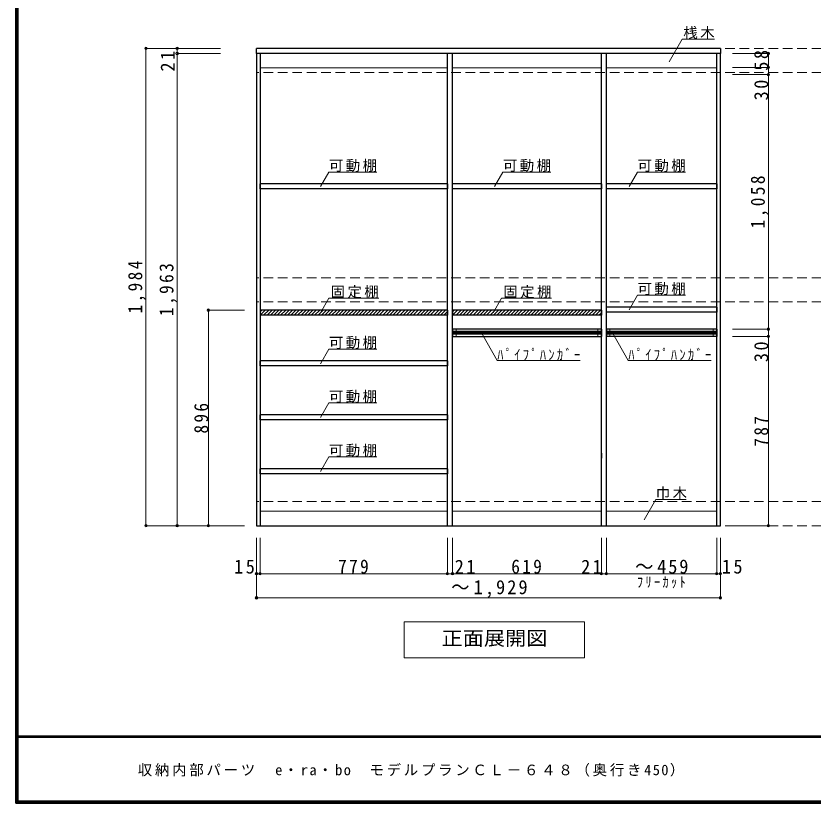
# Model space of a CAD drawing. Units: millimetres at full size, sheet at 1:20. Extents: x -3922 to 3878, y -2932 to 2722.
# Drawn here: x -3922 to -607, y -2864 to 408 of the extents above; entities that cross this region are included whole.
import ezdxf
from ezdxf.enums import TextEntityAlignment as Align

# ---------------------------------------------------------------- set-up
doc = ezdxf.new("R2010")
doc.units = ezdxf.units.MM
doc.header["$LTSCALE"] = 20
doc.header["$PDMODE"] = 32
doc.header["$PDSIZE"] = 10
doc.linetypes.add('DASHED2', pattern=[3, 2, -1])
for name, color, linetype, lineweight in [('0-2_本体', 2, 'Continuous', 35), ('0-3_固定棚', 3, 'Continuous', 25), ('0-4_可動棚', 3, 'Continuous', 25), ('0-6_ﾊﾟｲﾌﾟﾊﾝｶﾞｰ', 4, 'Continuous', 9), ('0-7_桟木・巾木', 2, 'Continuous', 35), ('0-A_文字', 7, 'Continuous', 18), ('0-B_寸法', 7, 'Continuous', 9), ('0-C_ハッチ', 4, 'Continuous', 9), ('F-1_枠', 6, 'Continuous', 40)]:
    doc.layers.add(name, color=color, linetype=linetype, lineweight=lineweight)
doc.layers.add('F-A_文字', color=7, linetype='Continuous')
doc.styles.add('ＭＳ ゴシック', font='')
doc.styles.get('ＭＳ ゴシック').set_extended_font_data('MS Gothic')

msp = doc.modelspace()

# ---------------------------------------------------------------- linework, layer by layer
at = {"layer": '0-2_本体', "color": 3, "lineweight": 25}
for p, q in [((-2921.53, 251.73), (-2921.53, 272.73)), ((-992.53, 272.73), (-2921.53, 272.73)), ((-992.53, 272.73), (-992.53, 251.73)), ((-2921.53, 251.73), (-2921.53, -1711.27)), ((-992.53, 251.73), (-2921.53, 251.73)), ((-2906.53, 251.73), (-2906.53, -1711.27)), ((-2127.53, -1711.27), (-2127.53, 251.73)), ((-2106.53, -1711.27), (-2106.53, 251.73)), ((-1487.53, -1711.27), (-1487.53, 251.73)), ((-1466.53, -1711.27), (-1466.53, 251.73)), ((-1007.53, -1711.27), (-1007.53, 251.73)), ((-992.53, -1711.27), (-992.53, 251.73)), ((-2921.53, -1711.27), (-992.53, -1711.27))]:
    msp.add_line(p, q, dxfattribs=at)
at = {"layer": '0-3_固定棚'}
for p, q in [((-2906.53, -815.27), (-2906.53, -836.27)), ((-2127.53, -815.27), (-2906.53, -815.27)), ((-2127.53, -815.27), (-2127.53, -836.27)), ((-2106.53, -815.27), (-2106.53, -836.27)), ((-1487.53, -815.27), (-2106.53, -815.27)), ((-1487.53, -815.27), (-1487.53, -836.27)), ((-2127.53, -836.27), (-2906.53, -836.27)), ((-1487.53, -836.27), (-2106.53, -836.27))]:
    msp.add_line(p, q, dxfattribs=at)
at = {"layer": '0-4_可動棚'}
for p, q in [((-2906.53, -311.27), (-2906.53, -290.27)), ((-2127.53, -290.27), (-2906.53, -290.27)), ((-2127.53, -290.27), (-2127.53, -311.27)), ((-2106.53, -311.27), (-2106.53, -290.27)), ((-1487.53, -290.27), (-2106.53, -290.27)), ((-1487.53, -290.27), (-1487.53, -311.27)), ((-1466.53, -311.27), (-1466.53, -290.27)), ((-1007.53, -290.27), (-1466.53, -290.27)), ((-2127.53, -311.27), (-2906.53, -311.27)), ((-1487.53, -311.27), (-2106.53, -311.27)), ((-1466.53, -823.27), (-1466.53, -802.27)), ((-1007.53, -802.27), (-1466.53, -802.27)), ((-2906.53, -1047.27), (-2906.53, -1026.27)), ((-2127.53, -1026.27), (-2906.53, -1026.27)), ((-2127.53, -1026.27), (-2127.53, -1047.27)), ((-2127.53, -1047.27), (-2906.53, -1047.27)), ((-2906.53, -1271.27), (-2906.53, -1250.27)), ((-2127.53, -1250.27), (-2906.53, -1250.27)), ((-2127.53, -1250.27), (-2127.53, -1271.27)), ((-2127.53, -1271.27), (-2906.53, -1271.27)), ((-1487.53, -1410.27), (-1487.53, -1431.27)), ((-2906.53, -1495.27), (-2906.53, -1474.27)), ((-2127.53, -1474.27), (-2906.53, -1474.27)), ((-2127.53, -1474.27), (-2127.53, -1495.27)), ((-2127.53, -1495.27), (-2906.53, -1495.27))]:
    msp.add_line(p, q, dxfattribs=at)
for points in [[(-1007.53, -290.27), (-1007.53, -311.27), (-1466.53, -311.27)], [(-1007.53, -802.27), (-1007.53, -823.27), (-1466.53, -823.27)]]:
    msp.add_lwpolyline(points, dxfattribs=at)
at = {"layer": '0-6_ﾊﾟｲﾌﾟﾊﾝｶﾞｰ', "color": 3, "lineweight": 25}
for p, q in [((-1487.53, -894.27), (-2106.53, -894.27)), ((-1487.53, -894.27), (-1487.53, -924.27)), ((-1487.53, -894.27), (-1487.53, -915.27)), ((-1007.53, -894.27), (-1466.53, -894.27)), ((-1466.53, -894.27), (-1466.53, -924.27)), ((-1007.53, -894.27), (-1007.53, -924.27)), ((-1007.53, -924.27), (-1466.53, -924.27))]:
    msp.add_line(p, q, dxfattribs=at)
at = {"layer": '0-6_ﾊﾟｲﾌﾟﾊﾝｶﾞｰ', "color": 7, "lineweight": 18}
for p, q in [((-2091.53, -894.27), (-2091.53, -924.27)), ((-1502.53, -894.27), (-1502.53, -924.27)), ((-1451.53, -894.27), (-1451.53, -924.27)), ((-1022.53, -894.27), (-1022.53, -924.27))]:
    msp.add_line(p, q, dxfattribs=at)
at = {"layer": '0-6_ﾊﾟｲﾌﾟﾊﾝｶﾞｰ'}
for p, q in [((-2106.53, -903.27), (-1487.53, -903.27)), ((-2106.53, -907.27), (-1487.53, -907.27)), ((-2106.53, -911.27), (-1487.53, -911.27)), ((-2106.53, -915.27), (-1487.53, -915.27)), ((-1466.53, -903.27), (-1007.53, -903.27)), ((-1466.53, -907.27), (-1007.53, -907.27)), ((-1466.53, -911.27), (-1007.53, -911.27)), ((-1466.53, -915.27), (-1007.53, -915.27))]:
    msp.add_line(p, q, dxfattribs=at)
at = {"layer": '0-6_ﾊﾟｲﾌﾟﾊﾝｶﾞｰ', "color": 3, "lineweight": 25}
msp.add_lwpolyline([(-2106.53, -894.27), (-2106.53, -924.27), (-1487.53, -924.27)], dxfattribs=at)
at = {"layer": '0-7_桟木・巾木', "color": 7, "lineweight": 18}
for p, q in [((-2127.53, 191.73), (-2906.53, 191.73)), ((-1487.53, 191.73), (-2106.53, 191.73)), ((-1007.53, 191.73), (-1466.53, 191.73)), ((-2906.53, -1651.27), (-2127.53, -1651.27)), ((-2106.53, -1651.27), (-1487.53, -1651.27)), ((-1466.53, -1651.27), (-1007.53, -1651.27))]:
    msp.add_line(p, q, dxfattribs=at)
at = {"layer": '0-A_文字'}
for p, q in [((-1205.94, 216.5), (-1151.12, 311.47)), ((-1016.53, 311.47), (-1151.12, 311.47)), ((-2655.64, -301.79), (-2620.62, -241.14)), ((-2420.62, -241.14), (-2620.62, -241.14)), ((-1932.05, -301.79), (-1897.03, -241.14)), ((-1697.03, -241.14), (-1897.03, -241.14)), ((-1372.05, -301.79), (-1337.03, -241.14)), ((-1137.03, -241.14), (-1337.03, -241.14)), ((-1372.05, -813.79), (-1337.03, -753.14)), ((-1137.03, -753.14), (-1337.03, -753.14)), ((-2655.64, -826.33), (-2620.62, -765.68)), ((-2413.44, -765.68), (-2620.62, -765.68)), ((-1937.44, -826.33), (-1902.42, -765.68)), ((-1695.24, -765.68), (-1902.42, -765.68)), ((-1986.19, -910.02), (-1920.23, -1024.27)), ((-1441.33, -910.02), (-1375.37, -1024.27)), ((-2655.64, -1037.79), (-2620.62, -977.14)), ((-2420.62, -977.14), (-2620.62, -977.14)), ((-1575.23, -1024.27), (-1920.23, -1024.27)), ((-1030.37, -1024.27), (-1375.37, -1024.27)), ((-2655.64, -1261.79), (-2620.62, -1201.14)), ((-2420.62, -1201.14), (-2620.62, -1201.14)), ((-2655.64, -1485.79), (-2620.62, -1425.14)), ((-2420.62, -1425.14), (-2620.62, -1425.14)), ((-1309.9, -1686.83), (-1261.14, -1602.39)), ((-1261.14, -1602.39), (-1135.12, -1602.39)), ((-1557.03, -2111.27), (-1557.03, -2261.27)), ((-2307.03, -2261.27), (-1557.03, -2261.27))]:
    msp.add_line(p, q, dxfattribs=at)
msp.add_lwpolyline([(-1557.03, -2111.27), (-2307.03, -2111.27), (-2307.03, -2261.27)], dxfattribs=at)
at = {"layer": '0-B_寸法', "color": 4}
for p, q in [((-3381.53, 272.73), (-3381.53, -1711.27)), ((-3381.53, 272.73), (-3251.53, 272.73)), ((-3251.53, 272.73), (-3251.53, 251.73)), ((-3251.53, 272.73), (-3071.53, 272.73)), ((-3251.53, 251.73), (-3071.53, 251.73)), ((-3251.53, 251.73), (-3251.53, -1711.27)), ((-792.53, 251.73), (-942.53, 251.73)), ((-792.53, 193.73), (-792.53, 251.73)), ((-792.53, 193.73), (-942.53, 193.73)), ((-792.53, 163.73), (-792.53, 193.73)), ((-792.53, 163.73), (-942.53, 163.73)), ((-792.53, -894.27), (-792.53, 163.73)), ((-3121.53, -815.27), (-2971.53, -815.27)), ((-3121.53, -1711.27), (-3121.53, -815.27)), ((-792.53, -894.27), (-942.53, -894.27)), ((-792.53, -924.27), (-792.53, -894.27)), ((-792.53, -924.27), (-942.53, -924.27)), ((-792.53, -1711.27), (-792.53, -924.27)), ((-3381.53, -1711.27), (-3251.53, -1711.27)), ((-3251.53, -1711.27), (-2971.53, -1711.27)), ((-792.53, -1711.27), (-942.53, -1711.27)), ((-2921.53, -1911.27), (-2921.53, -1761.27)), ((-2906.53, -1911.27), (-2906.53, -1761.27)), ((-2127.53, -1911.27), (-2127.53, -1761.27)), ((-2106.53, -1911.27), (-2106.53, -1761.27)), ((-1487.53, -1911.27), (-1487.53, -1761.27)), ((-1466.53, -1911.27), (-1466.53, -1761.27)), ((-1007.53, -1911.27), (-1007.53, -1761.27)), ((-992.53, -1911.27), (-992.53, -1761.27)), ((-2906.53, -1911.27), (-2921.53, -1911.27)), ((-2921.53, -2011.27), (-2921.53, -1911.27)), ((-2127.53, -1911.27), (-2906.53, -1911.27)), ((-2106.53, -1911.27), (-2127.53, -1911.27)), ((-1007.53, -1911.27), (-2106.53, -1911.27)), ((-992.53, -1911.27), (-1007.53, -1911.27)), ((-992.53, -2011.27), (-992.53, -1911.27)), ((-2921.53, -2011.27), (-992.53, -2011.27))]:
    msp.add_line(p, q, dxfattribs=at)
at = {"layer": '0-B_寸法', "color": 4, "linetype": 'DASHED2'}
for p, q in [((3087.47, 272.73), (-2921.53, 272.73)), ((3087.47, 172.73), (-2921.53, 172.73)), ((3087.47, -681.27), (-2921.53, -681.27)), ((3087.47, -781.27), (-2921.53, -781.27)), ((3087.47, -1611.27), (-2921.53, -1611.27)), ((3087.47, -1711.27), (-2921.53, -1711.27))]:
    msp.add_line(p, q, dxfattribs=at)
at = {"layer": '0-B_寸法'}
for p in [(-3381.53, 272.73), (-3251.53, 272.73), (-3251.53, 251.73), (-792.53, 251.73), (-792.53, 193.73), (-792.53, 163.73), (-3121.53, -815.27), (-792.53, -894.27), (-792.53, -924.27), (-3381.53, -1711.27), (-3251.53, -1711.27), (-3121.53, -1711.27), (-792.53, -1711.27), (-2921.53, -1911.27), (-2906.53, -1911.27), (-2127.53, -1911.27), (-2106.53, -1911.27), (-1487.53, -1911.27), (-1466.53, -1911.27), (-1007.53, -1911.27), (-992.53, -1911.27), (-2921.53, -2011.27), (-992.53, -2011.27)]:
    msp.add_point(p, dxfattribs=at)
at = {"layer": '0-C_ハッチ'}
for p, q in [((-2906.53, -822.63), (-2899.17, -815.27)), ((-2906.03, -836.27), (-2885.03, -815.27)), ((-2891.88, -836.27), (-2870.88, -815.27)), ((-2877.74, -836.27), (-2856.74, -815.27)), ((-2863.6, -836.27), (-2842.6, -815.27)), ((-2849.46, -836.27), (-2828.46, -815.27)), ((-2835.32, -836.27), (-2814.32, -815.27)), ((-2821.17, -836.27), (-2800.17, -815.27)), ((-2807.03, -836.27), (-2786.03, -815.27)), ((-2792.89, -836.27), (-2771.89, -815.27)), ((-2778.75, -836.27), (-2757.75, -815.27)), ((-2764.61, -836.27), (-2743.61, -815.27)), ((-2750.46, -836.27), (-2729.46, -815.27)), ((-2736.32, -836.27), (-2715.32, -815.27)), ((-2722.18, -836.27), (-2701.18, -815.27)), ((-2708.04, -836.27), (-2687.04, -815.27)), ((-2693.89, -836.27), (-2672.89, -815.27)), ((-2679.75, -836.27), (-2658.75, -815.27)), ((-2665.61, -836.27), (-2644.61, -815.27)), ((-2651.47, -836.27), (-2630.47, -815.27)), ((-2637.33, -836.27), (-2616.33, -815.27)), ((-2623.18, -836.27), (-2602.18, -815.27)), ((-2609.04, -836.27), (-2588.04, -815.27)), ((-2594.9, -836.27), (-2573.9, -815.27)), ((-2580.76, -836.27), (-2559.76, -815.27)), ((-2566.62, -836.27), (-2545.62, -815.27)), ((-2552.47, -836.27), (-2531.47, -815.27)), ((-2538.33, -836.27), (-2517.33, -815.27)), ((-2524.19, -836.27), (-2503.19, -815.27)), ((-2510.05, -836.27), (-2489.05, -815.27)), ((-2495.9, -836.27), (-2474.9, -815.27)), ((-2481.76, -836.27), (-2460.76, -815.27)), ((-2467.62, -836.27), (-2446.62, -815.27)), ((-2453.48, -836.27), (-2432.48, -815.27)), ((-2439.34, -836.27), (-2418.34, -815.27)), ((-2425.19, -836.27), (-2404.19, -815.27)), ((-2411.05, -836.27), (-2390.05, -815.27)), ((-2396.91, -836.27), (-2375.91, -815.27)), ((-2382.77, -836.27), (-2361.77, -815.27)), ((-2368.63, -836.27), (-2347.63, -815.27)), ((-2354.48, -836.27), (-2333.48, -815.27)), ((-2340.34, -836.27), (-2319.34, -815.27)), ((-2326.2, -836.27), (-2305.2, -815.27)), ((-2312.06, -836.27), (-2291.06, -815.27)), ((-2297.91, -836.27), (-2276.91, -815.27)), ((-2283.77, -836.27), (-2262.77, -815.27)), ((-2269.63, -836.27), (-2248.63, -815.27)), ((-2255.49, -836.27), (-2234.49, -815.27)), ((-2241.35, -836.27), (-2220.35, -815.27)), ((-2227.2, -836.27), (-2206.2, -815.27)), ((-2213.06, -836.27), (-2192.06, -815.27)), ((-2198.92, -836.27), (-2177.92, -815.27)), ((-2184.78, -836.27), (-2163.78, -815.27)), ((-2170.64, -836.27), (-2149.64, -815.27)), ((-2156.49, -836.27), (-2135.49, -815.27)), ((-2142.35, -836.27), (-2127.53, -821.45)), ((-2106.53, -822.63), (-2099.17, -815.27)), ((-2106.03, -836.27), (-2085.03, -815.27)), ((-2091.88, -836.27), (-2070.88, -815.27)), ((-2077.74, -836.27), (-2056.74, -815.27)), ((-2063.6, -836.27), (-2042.6, -815.27)), ((-2049.46, -836.27), (-2028.46, -815.27)), ((-2035.32, -836.27), (-2014.32, -815.27)), ((-2021.17, -836.27), (-2000.17, -815.27)), ((-2007.03, -836.27), (-1986.03, -815.27)), ((-1992.89, -836.27), (-1971.89, -815.27)), ((-1978.75, -836.27), (-1957.75, -815.27)), ((-1964.61, -836.27), (-1943.61, -815.27)), ((-1950.46, -836.27), (-1929.46, -815.27)), ((-1936.32, -836.27), (-1915.32, -815.27)), ((-1922.18, -836.27), (-1901.18, -815.27)), ((-1908.04, -836.27), (-1887.04, -815.27)), ((-1893.89, -836.27), (-1872.89, -815.27)), ((-1879.75, -836.27), (-1858.75, -815.27)), ((-1865.61, -836.27), (-1844.61, -815.27)), ((-1851.47, -836.27), (-1830.47, -815.27)), ((-1837.33, -836.27), (-1816.33, -815.27)), ((-1823.18, -836.27), (-1802.18, -815.27)), ((-1809.04, -836.27), (-1788.04, -815.27)), ((-1794.9, -836.27), (-1773.9, -815.27)), ((-1780.76, -836.27), (-1759.76, -815.27)), ((-1766.62, -836.27), (-1745.62, -815.27)), ((-1752.47, -836.27), (-1731.47, -815.27)), ((-1738.33, -836.27), (-1717.33, -815.27)), ((-1724.19, -836.27), (-1703.19, -815.27)), ((-1710.05, -836.27), (-1689.05, -815.27)), ((-1695.9, -836.27), (-1674.9, -815.27)), ((-1681.76, -836.27), (-1660.76, -815.27)), ((-1667.62, -836.27), (-1646.62, -815.27)), ((-1653.48, -836.27), (-1632.48, -815.27)), ((-1639.34, -836.27), (-1618.34, -815.27)), ((-1625.19, -836.27), (-1604.19, -815.27)), ((-1611.05, -836.27), (-1590.05, -815.27)), ((-1596.91, -836.27), (-1575.91, -815.27)), ((-1582.77, -836.27), (-1561.77, -815.27)), ((-1568.63, -836.27), (-1547.63, -815.27)), ((-1554.48, -836.27), (-1533.48, -815.27)), ((-1540.34, -836.27), (-1519.34, -815.27)), ((-1526.2, -836.27), (-1505.2, -815.27)), ((-1512.06, -836.27), (-1491.06, -815.27)), ((-1497.91, -836.27), (-1487.53, -825.88)), ((-2128.21, -836.27), (-2127.53, -835.59))]:
    msp.add_line(p, q, dxfattribs=at)
at = {"layer": 'F-1_枠'}
for p, q in [((-3922.03, 2722.29), (-3922.03, -2864.37)), ((-3918.7, 2722.29), (-3918.7, -2864.37)), ((-3915.36, 2722.29), (-3915.36, -2864.37)), ((3877.97, -2587.71), (-3922.03, -2587.71)), ((3877.97, -2591.04), (-3922.03, -2591.04)), ((3877.97, -2857.71), (-3922.03, -2857.71)), ((3877.97, -2861.04), (-3922.03, -2861.04)), ((3877.97, -2864.37), (-3922.03, -2864.37))]:
    msp.add_line(p, q, dxfattribs=at)

# ---------------------------------------------------------------- texts
at = {"layer": '0-A_文字', "style": 'ＭＳ ゴシック', "width": 1.1}
msp.add_text('正面展開図', height=58.65, dxfattribs=at).set_placement((-2152.03, -2226.27), align=Align.BOTTOM_LEFT)
at = {"layer": '0-A_文字', "char_height": 43.99, "attachment_point": 7, "style": 'ＭＳ ゴシック'}
for s, insert in [('\\T1.17;桟木', (-1146.53, 311.47)), ('\\T1.17;可動棚', (-2620.62, -241.14)), ('\\T1.17;可動棚', (-1897.03, -241.14)), ('\\T1.17;可動棚', (-1337.03, -241.14)), ('\\T1.17;固定棚', (-2613.44, -765.68)), ('\\T1.17;固定棚', (-1895.24, -765.68)), ('\\T1.17;可動棚', (-1337.03, -753.14)), ('\\T1.17;可動棚', (-2620.62, -977.14)), ('\\T1.39;\\W0.85;ﾊﾟｲﾌﾟﾊﾝｶﾞｰ', (-1920.23, -1024.27)), ('\\T1.39;\\W0.85;ﾊﾟｲﾌﾟﾊﾝｶﾞｰ', (-1375.37, -1024.27)), ('\\T1.17;可動棚', (-2620.62, -1201.14)), ('\\T1.17;可動棚', (-2620.62, -1425.14)), ('\\T1.17;巾木', (-1261.14, -1602.39)), ('\\T1.39;\\W0.85;ﾌﾘｰｶｯﾄ', (-1339.53, -1971.27))]:
    msp.add_mtext(s, dxfattribs=dict(at, insert=insert))
at = {"layer": '0-B_寸法', "char_height": 58.65, "attachment_point": 7, "rotation": 90, "style": 'ＭＳ ゴシック'}
for s, insert in [('\\T1.27;\\W0.95;21', (-3261.92, 176.73)), ('\\T1.27;\\W0.95;58', (-792.53, 180.23)), ('\\T1.27;\\W0.95;30', (-792.53, 56.82)), ('\\T1.28;\\W0.9;1,058', (-792.53, -475.27)), ('\\T1.28;\\W0.9;1,984', (-3381.92, -829.27)), ('\\T1.28;\\W0.9;1,963', (-3251.92, -839.77)), ('\\T1.27;\\W0.95;30', (-792.53, -1031.18)), ('\\T1.27;\\W0.9;896', (-3121.53, -1328.27)), ('\\T1.27;\\W0.9;787', (-792.53, -1382.77))]:
    msp.add_mtext(s, dxfattribs=dict(at, insert=insert))
at = {"layer": '0-B_寸法', "char_height": 58.65, "attachment_point": 7, "style": 'ＭＳ ゴシック'}
for s, insert in [('\\T1.27;\\W0.95;15', (-3014.59, -1911.27)), ('\\T1.27;\\W0.9;779', (-2582.03, -1911.27)), ('\\T1.27;\\W0.95;21', (-2097.18, -1911.27)), ('\\T1.27;\\W0.9;619', (-1862.03, -1911.27)), ('\\T1.27;\\W0.95;21', (-1571.53, -1911.27)), ('\\T1.21;\\W0.95;～459', (-1347.03, -1911.27)), ('\\T1.27;\\W0.95;15', (-986.39, -1911.27)), ('\\T1.23;\\W0.95;～1,929', (-2112.03, -2011.27))]:
    msp.add_mtext(s, dxfattribs=dict(at, insert=insert))
at = {"layer": 'F-A_文字', "insert": (-3415.36, -2754.37), "char_height": 43.99, "attachment_point": 7, "style": 'ＭＳ ゴシック'}
msp.add_mtext('\\T1.19;収納内部パーツ\u3000e・ra・bo\u3000モデルプランＣＬ－６４８（奥行き450）', dxfattribs=at)

doc.saveas('drawing.dxf')
